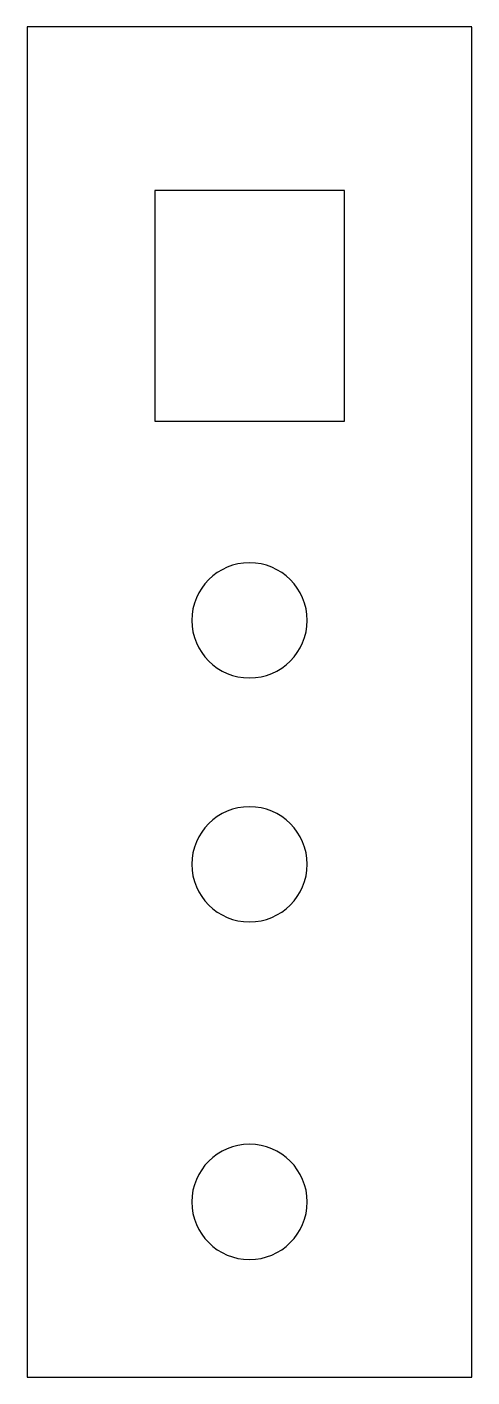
# Model space of a CAD drawing. Extents: x 1 to 1.54, y 1 to 2.64.
import ezdxf

# ---------------------------------------------------------------- set-up
doc = ezdxf.new("R2010")
doc.units = 0
doc.layers.add('1', color=7, linetype='CONTINUOUS')

msp = doc.modelspace()

# ---------------------------------------------------------------- linework, layer by layer
at = {"layer": '1', "color": 1, "linetype": 'CONTINUOUS'}
for p, q in [((1.54, 2.64), (1, 2.64)), ((1, 2.64), (1, 1)), ((1.54, 1), (1.54, 2.64)), ((1.3851, 2.4412), (1.1551, 2.4412)), ((1.1551, 2.4412), (1.1551, 2.1612)), ((1.3851, 2.1612), (1.3851, 2.4412)), ((1.1551, 2.1612), (1.3851, 2.1612)), ((1, 1), (1.54, 1))]:
    msp.add_line(p, q, dxfattribs=at)
for centre, start, end in [((1.27, 1.9192), 360, 180), ((1.27, 1.9192), 180, 360), ((1.27, 1.6228), 360, 180), ((1.27, 1.6228), 180, 360), ((1.27, 1.2127), 360, 180), ((1.27, 1.2127), 180, 360)]:
    msp.add_arc(centre, 0.07, start, end, dxfattribs=at)

doc.saveas('drawing.dxf')
